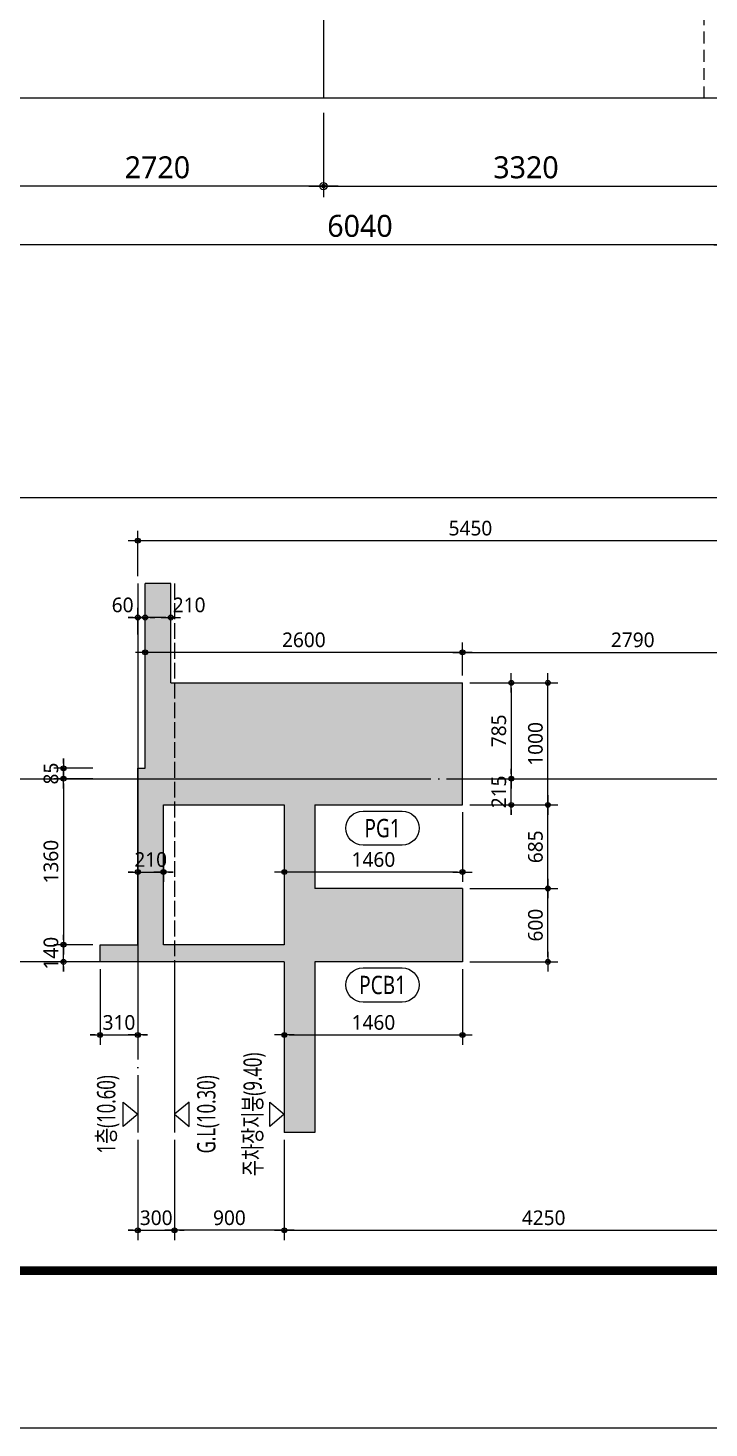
# Model space of a CAD drawing. Header units: millimetres. Extents: x 350420 to 672135, y -312840 to -44390.
# Drawn here: x 514429 to 520010, y -80030 to -68560 of the extents above; entities that cross this region are included whole.
import ezdxf
from ezdxf.enums import TextEntityAlignment as Align
from ezdxf.xclip import XClip

# ---------------------------------------------------------------- set-up
doc = ezdxf.new("R2010")
doc.units = ezdxf.units.MM
doc.header["$LTSCALE"] = 65
doc.header["$XCLIPFRAME"] = 0
for name, pattern in [('CEN', [62, 60, -1, 0, -1]), ('HID', [2.5, 2, -0.5]), ('XS-지하주차장$0$HID', [2.3, 1.5, -0.8])]:
    doc.linetypes.add(name, pattern=pattern)
doc.layers.get('Defpoints').update_dxf_attribs({"color": 145})
for name, color, linetype in [('253', 253, 'Continuous'), ('CEN', 1, 'CEN'), ('DIM', 7, 'Continuous'), ('FORM_고양장항A-1BL-S-성능$0$FORM', 7, 'Continuous'), ('GL', 3, 'Continuous'), ('LEADER', 7, 'Continuous'), ('M', 7, 'Continuous'), ('NAME-B', 6, 'Continuous'), ('SEC', 2, 'Continuous'), ('XS-지하주차장$0$G', 4, 'XS-지하주차장$0$HID')]:
    doc.layers.add(name, color=color, linetype=linetype)
doc.layers.add('DEFPOINT', color=144, linetype='Continuous', plot=False)
doc.layers.add('FORM_고양장항A-1BL-S-성능$0$DEFPOINT', color=144, linetype='Continuous', plot=False)
doc.layers.add('TEXT', color=3, linetype='Continuous', lineweight=9)
doc.styles.add('맑은고딕', font='malgun.ttf')
doc.dimstyles.new('DIM_40', dxfattribs={"dimscale": 40, "dimtxt": 3, "dimasz": 1, "dimexe": 2, "dimexo": 1.5, "dimgap": 1, "dimtad": 1, "dimdec": 0, "dimzin": 0, "dimdsep": 46, "dimtxsty": '맑은고딕', "dimblk1": 'DIMDOT', "dimblk2": 'DIMDOT', "dimsah": 1, "dimcen": 0.09, "dimdle": 2, "dimclrd": 7, "dimclre": 7, "dimclrt": 6, "dimadec": 0, "dimazin": 0, "dimtfac": 1, "dimtdec": 0, "dimtix": 1, "dimtmove": 2, "dimatfit": 3, "dimldrblk": 'DIMDOT', "dimfxl": 0, "dimtolj": 1, "dimtzin": 0, "dimarcsym": 0})
doc.dimstyles.new('DIM_60', dxfattribs={"dimscale": 60, "dimtxt": 3, "dimasz": 1, "dimexe": 1.5, "dimexo": 2, "dimgap": 1, "dimtad": 1, "dimdec": 0, "dimzin": 0, "dimdsep": 46, "dimtxsty": '맑은고딕', "dimblk1": 'DIMDOT', "dimblk2": 'DIMDOT', "dimsah": 1, "dimcen": 0.09, "dimdle": 2, "dimclrd": 7, "dimclre": 7, "dimclrt": 3, "dimadec": 0, "dimazin": 0, "dimtfac": 1, "dimtdec": 0, "dimtix": 1, "dimtmove": 2, "dimatfit": 3, "dimldrblk": 'DIMDOT', "dimfxl": 0, "dimtolj": 1, "dimtzin": 0, "dimarcsym": 0})

# ---------------------------------------------------------------- blocks, each defined once
blk = doc.blocks.new('XS-지하주차장')
at = {"layer": 'XS-지하주차장$0$G'}
blk.add_line((640310, 162750), (644610, 162750), dxfattribs=at)
blk = doc.blocks.new('DIMDOT')
at = {"layer": 'DIM', "linetype": 'Continuous'}
blk.add_line((-2, 0), (2, 0), dxfattribs=at)
for radius in [0.5, 0.25]:
    blk.add_circle((0, 0), radius, dxfattribs=at)
blk = doc.blocks.new('*D725')
at = {"layer": 'Defpoints', "color": 0, "linetype": 'Continuous', "transparency": 16777216}
for p in [(514130, -69135), (520170, -69135), (514130, -70335)]:
    blk.add_point(p, dxfattribs=at)
at = {"layer": 'DIM', "color": 7, "linetype": 'Continuous', "lineweight": -2, "transparency": 16777216}
for p, q in [((514130, -69255), (514130, -70425)), ((520170, -69255), (520170, -70425)), ((520110, -70335), (514190, -70335))]:
    blk.add_line(p, q, dxfattribs=at)
at = {"layer": 'DIM', "color": 7, "linetype": 'Continuous', "lineweight": -2, "transparency": 16777216, "xscale": 60, "yscale": 60, "zscale": 60, "rotation": 180}
blk.add_blockref('DIMDOT', (514130, -70335), dxfattribs=at)
at = {"layer": 'DIM', "color": 7, "linetype": 'Continuous', "lineweight": -2, "transparency": 16777216, "xscale": 60, "yscale": 60, "zscale": 60}
blk.add_blockref('DIMDOT', (520170, -70335), dxfattribs=at)
at = {"layer": 'DIM', "color": 3, "linetype": 'Continuous', "transparency": 16777216, "insert": (517150, -70182), "char_height": 180, "attachment_point": 5, "style": '맑은고딕'}
blk.add_mtext('\\A1;6040', dxfattribs=at)
blk = doc.blocks.new('*D726')
at = {"layer": 'Defpoints', "color": 0, "linetype": 'Continuous', "transparency": 16777216}
for p in [(514130, -69135), (516850, -69135), (514130, -69855)]:
    blk.add_point(p, dxfattribs=at)
at = {"layer": 'DIM', "color": 7, "linetype": 'Continuous', "lineweight": -2, "transparency": 16777216}
for p, q in [((514130, -69255), (514130, -69945)), ((516850, -69255), (516850, -69945)), ((516790, -69855), (514190, -69855))]:
    blk.add_line(p, q, dxfattribs=at)
at = {"layer": 'DIM', "color": 7, "linetype": 'Continuous', "lineweight": -2, "transparency": 16777216, "xscale": 60, "yscale": 60, "zscale": 60, "rotation": 180}
blk.add_blockref('DIMDOT', (514130, -69855), dxfattribs=at)
at = {"layer": 'DIM', "color": 7, "linetype": 'Continuous', "lineweight": -2, "transparency": 16777216, "xscale": 60, "yscale": 60, "zscale": 60}
blk.add_blockref('DIMDOT', (516850, -69855), dxfattribs=at)
at = {"layer": 'DIM', "color": 3, "linetype": 'Continuous', "transparency": 16777216, "insert": (515490, -69702), "char_height": 180, "attachment_point": 5, "style": '맑은고딕'}
blk.add_mtext('\\A1;2720', dxfattribs=at)
blk = doc.blocks.new('*D727')
at = {"layer": 'Defpoints', "color": 0, "linetype": 'Continuous', "transparency": 16777216}
for p in [(516850, -69135), (520170, -69135), (520170, -69855)]:
    blk.add_point(p, dxfattribs=at)
at = {"layer": 'DIM', "color": 7, "linetype": 'Continuous', "lineweight": -2, "transparency": 16777216}
for p, q in [((516850, -69255), (516850, -69945)), ((520170, -69255), (520170, -69945)), ((516910, -69855), (520110, -69855))]:
    blk.add_line(p, q, dxfattribs=at)
at = {"layer": 'DIM', "color": 7, "linetype": 'Continuous', "lineweight": -2, "transparency": 16777216, "xscale": 60, "yscale": 60, "zscale": 60, "rotation": 180}
blk.add_blockref('DIMDOT', (516850, -69855), dxfattribs=at)
at = {"layer": 'DIM', "color": 7, "linetype": 'Continuous', "lineweight": -2, "transparency": 16777216, "xscale": 60, "yscale": 60, "zscale": 60}
blk.add_blockref('DIMDOT', (520170, -69855), dxfattribs=at)
at = {"layer": 'DIM', "color": 3, "linetype": 'Continuous', "transparency": 16777216, "insert": (518510, -69702), "char_height": 180, "attachment_point": 5, "style": '맑은고딕'}
blk.add_mtext('\\A1;3320', dxfattribs=at)
blk = doc.blocks.new('FORM_고양장항A-1BL-S-성능')
at = {"layer": 'FORM_고양장항A-1BL-S-성능$0$DEFPOINT'}
blk.add_lwpolyline([(0, 594), (0, 0), (841, 0), (841, 594), (0, 594)], dxfattribs=at)
at = {"layer": 'FORM_고양장항A-1BL-S-성능$0$FORM'}
for points in [[(25, 573), (25, 21), (757, 21), (757, 573)], [(26, 572), (26, 22), (756, 22), (756, 572)]]:
    blk.add_lwpolyline(points, close=True, dxfattribs=at)
at = {"layer": 'FORM_고양장항A-1BL-S-성능$0$FORM', "const_width": 1}
blk.add_lwpolyline([(25.5, 572.5), (25.5, 21.5), (756.5, 21.5), (756.5, 572.5)], close=True, dxfattribs=at)
blk = doc.blocks.new('*D990')
at = {"layer": 'Defpoints', "color": 0, "transparency": 16777216}
for p in [(515020, -74710), (514720, -76070), (515020, -76070)]:
    blk.add_point(p, dxfattribs=at)
at = {"layer": 'DIM', "color": 7, "lineweight": -2, "transparency": 16777216}
for p, q in [((514960, -74710), (514640, -74710)), ((514720, -74750), (514720, -76030)), ((514960, -76070), (514640, -76070))]:
    blk.add_line(p, q, dxfattribs=at)
at = {"layer": 'DIM', "color": 7, "lineweight": -2, "transparency": 16777216, "xscale": 40, "yscale": 40, "zscale": 40}
for p, rotation in [((514720, -74710), 90), ((514720, -76070), 270)]:
    blk.add_blockref('DIMDOT', p, dxfattribs=dict(at, rotation=rotation))
at = {"layer": 'DIM', "color": 6, "transparency": 16777216, "insert": (514618, -75390), "char_height": 120, "attachment_point": 5, "rotation": 90, "style": '맑은고딕'}
blk.add_mtext('\\A1;1360', dxfattribs=at)
blk = doc.blocks.new('*D991')
at = {"layer": 'Defpoints', "color": 0, "transparency": 16777216}
for p in [(514720, -76070), (515020, -76070), (515020, -76210)]:
    blk.add_point(p, dxfattribs=at)
at = {"layer": 'DIM', "color": 7, "lineweight": -2, "transparency": 16777216}
for p, q in [((514720, -76030), (514720, -75990)), ((514960, -76070), (514640, -76070)), ((514720, -76210), (514720, -76070)), ((514960, -76210), (514640, -76210)), ((514720, -76250), (514720, -76290))]:
    blk.add_line(p, q, dxfattribs=at)
at = {"layer": 'DIM', "color": 7, "lineweight": -2, "transparency": 16777216, "xscale": 40, "yscale": 40, "zscale": 40}
for p, rotation in [((514720, -76070), 270), ((514720, -76210), 90)]:
    blk.add_blockref('DIMDOT', p, dxfattribs=dict(at, rotation=rotation))
at = {"layer": 'DIM', "color": 6, "transparency": 16777216, "insert": (514618, -76140), "char_height": 120, "attachment_point": 5, "rotation": 90, "style": '맑은고딕'}
blk.add_mtext('\\A1;140', dxfattribs=at)
blk = doc.blocks.new('*D994')
at = {"layer": 'Defpoints', "color": 0, "transparency": 16777216}
for p in [(515330, -77610), (515630, -77610), (515630, -78410)]:
    blk.add_point(p, dxfattribs=at)
at = {"layer": 'DIM', "color": 7, "lineweight": -2, "transparency": 16777216}
for p, q in [((515330, -77670), (515330, -78490)), ((515630, -77670), (515630, -78490)), ((515290, -78410), (515250, -78410)), ((515330, -78410), (515630, -78410)), ((515670, -78410), (515710, -78410))]:
    blk.add_line(p, q, dxfattribs=at)
at = {"layer": 'DIM', "color": 7, "lineweight": -2, "transparency": 16777216, "xscale": 40, "yscale": 40, "zscale": 40}
blk.add_blockref('DIMDOT', (515330, -78410), dxfattribs=at)
at = {"layer": 'DIM', "color": 7, "lineweight": -2, "transparency": 16777216, "xscale": 40, "yscale": 40, "zscale": 40, "rotation": 180}
blk.add_blockref('DIMDOT', (515630, -78410), dxfattribs=at)
at = {"layer": 'DIM', "color": 6, "transparency": 16777216, "insert": (515480, -78308), "char_height": 120, "attachment_point": 5, "style": '맑은고딕'}
blk.add_mtext('\\A1;300', dxfattribs=at)
blk = doc.blocks.new('*D995')
at = {"layer": 'Defpoints', "color": 0, "transparency": 16777216}
for p in [(515020, -76210), (515330, -76210), (515330, -76810)]:
    blk.add_point(p, dxfattribs=at)
at = {"layer": 'DIM', "color": 7, "lineweight": -2, "transparency": 16777216}
for p, q in [((515020, -76270), (515020, -76890)), ((515330, -76270), (515330, -76890)), ((514980, -76810), (514940, -76810)), ((515020, -76810), (515330, -76810)), ((515370, -76810), (515410, -76810))]:
    blk.add_line(p, q, dxfattribs=at)
at = {"layer": 'DIM', "color": 7, "lineweight": -2, "transparency": 16777216, "xscale": 40, "yscale": 40, "zscale": 40}
blk.add_blockref('DIMDOT', (515020, -76810), dxfattribs=at)
at = {"layer": 'DIM', "color": 7, "lineweight": -2, "transparency": 16777216, "xscale": 40, "yscale": 40, "zscale": 40, "rotation": 180}
blk.add_blockref('DIMDOT', (515330, -76810), dxfattribs=at)
at = {"layer": 'DIM', "color": 6, "transparency": 16777216, "insert": (515175, -76708), "char_height": 120, "attachment_point": 5, "style": '맑은고딕'}
blk.add_mtext('\\A1;310', dxfattribs=at)
blk = doc.blocks.new('*D996')
at = {"layer": 'Defpoints', "color": 0, "transparency": 16777216}
for p in [(514720, -74625), (515020, -74625), (515020, -74710)]:
    blk.add_point(p, dxfattribs=at)
at = {"layer": 'DIM', "color": 7, "lineweight": -2, "transparency": 16777216}
for p, q in [((514720, -74585), (514720, -74545)), ((514960, -74625), (514640, -74625)), ((514720, -74710), (514720, -74625)), ((514960, -74710), (514640, -74710)), ((514720, -74750), (514720, -74790))]:
    blk.add_line(p, q, dxfattribs=at)
at = {"layer": 'DIM', "color": 7, "lineweight": -2, "transparency": 16777216, "xscale": 40, "yscale": 40, "zscale": 40}
for p, rotation in [((514720, -74625), 270), ((514720, -74710), 90)]:
    blk.add_blockref('DIMDOT', p, dxfattribs=dict(at, rotation=rotation))
at = {"layer": 'DIM', "color": 6, "transparency": 16777216, "insert": (514618, -74668), "char_height": 120, "attachment_point": 5, "rotation": 90, "style": '맑은고딕'}
blk.add_mtext('\\A1;85', dxfattribs=at)
blk = doc.blocks.new('*D997')
at = {"layer": 'Defpoints', "color": 0, "transparency": 16777216}
for p in [(515330, -75275), (515540, -75275), (515540, -75475)]:
    blk.add_point(p, dxfattribs=at)
at = {"layer": 'DIM', "color": 7, "lineweight": -2, "transparency": 16777216}
for p, q in [((515330, -75335), (515330, -75555)), ((515540, -75335), (515540, -75555)), ((515290, -75475), (515250, -75475)), ((515330, -75475), (515540, -75475)), ((515580, -75475), (515620, -75475))]:
    blk.add_line(p, q, dxfattribs=at)
at = {"layer": 'DIM', "color": 7, "lineweight": -2, "transparency": 16777216, "xscale": 40, "yscale": 40, "zscale": 40}
blk.add_blockref('DIMDOT', (515330, -75475), dxfattribs=at)
at = {"layer": 'DIM', "color": 7, "lineweight": -2, "transparency": 16777216, "xscale": 40, "yscale": 40, "zscale": 40, "rotation": 180}
blk.add_blockref('DIMDOT', (515540, -75475), dxfattribs=at)
at = {"layer": 'DIM', "color": 6, "transparency": 16777216, "insert": (515435, -75373), "char_height": 120, "attachment_point": 5, "style": '맑은고딕'}
blk.add_mtext('\\A1;210', dxfattribs=at)
blk = doc.blocks.new('*D999')
at = {"layer": 'Defpoints', "color": 0, "transparency": 16777216}
for p in [(515630, -77610), (516530, -77610), (515630, -78410)]:
    blk.add_point(p, dxfattribs=at)
at = {"layer": 'DIM', "color": 7, "lineweight": -2, "transparency": 16777216}
for p, q in [((515630, -77670), (515630, -78490)), ((516530, -77670), (516530, -78490)), ((516490, -78410), (515670, -78410))]:
    blk.add_line(p, q, dxfattribs=at)
at = {"layer": 'DIM', "color": 7, "lineweight": -2, "transparency": 16777216, "xscale": 40, "yscale": 40, "zscale": 40, "rotation": 180}
blk.add_blockref('DIMDOT', (515630, -78410), dxfattribs=at)
at = {"layer": 'DIM', "color": 7, "lineweight": -2, "transparency": 16777216, "xscale": 40, "yscale": 40, "zscale": 40}
blk.add_blockref('DIMDOT', (516530, -78410), dxfattribs=at)
at = {"layer": 'DIM', "color": 6, "transparency": 16777216, "insert": (516080, -78308), "char_height": 120, "attachment_point": 5, "style": '맑은고딕'}
blk.add_mtext('\\A1;900', dxfattribs=at)
blk = doc.blocks.new('*D1000')
at = {"layer": 'Defpoints', "color": 0, "transparency": 16777216}
for p in [(516530, -77610), (520780, -77610), (520780, -78410)]:
    blk.add_point(p, dxfattribs=at)
at = {"layer": 'DIM', "color": 7, "lineweight": -2, "transparency": 16777216}
for p, q in [((516530, -77670), (516530, -78490)), ((520780, -77670), (520780, -78490)), ((516570, -78410), (520740, -78410))]:
    blk.add_line(p, q, dxfattribs=at)
at = {"layer": 'DIM', "color": 7, "lineweight": -2, "transparency": 16777216, "xscale": 40, "yscale": 40, "zscale": 40, "rotation": 180}
blk.add_blockref('DIMDOT', (516530, -78410), dxfattribs=at)
at = {"layer": 'DIM', "color": 7, "lineweight": -2, "transparency": 16777216, "xscale": 40, "yscale": 40, "zscale": 40}
blk.add_blockref('DIMDOT', (520780, -78410), dxfattribs=at)
at = {"layer": 'DIM', "color": 6, "transparency": 16777216, "insert": (518655, -78308), "char_height": 120, "attachment_point": 5, "style": '맑은고딕'}
blk.add_mtext('\\A1;4250', dxfattribs=at)
blk = doc.blocks.new('*D1002')
at = {"layer": 'Defpoints', "color": 0, "transparency": 16777216}
for p in [(515390, -73675), (515390, -73925), (517990, -73925)]:
    blk.add_point(p, dxfattribs=at)
at = {"layer": 'DIM', "color": 7, "lineweight": -2, "transparency": 16777216}
for p, q in [((515390, -73865), (515390, -73595)), ((517990, -73865), (517990, -73595)), ((517950, -73675), (515430, -73675))]:
    blk.add_line(p, q, dxfattribs=at)
at = {"layer": 'DIM', "color": 7, "lineweight": -2, "transparency": 16777216, "xscale": 40, "yscale": 40, "zscale": 40, "rotation": 180}
blk.add_blockref('DIMDOT', (515390, -73675), dxfattribs=at)
at = {"layer": 'DIM', "color": 7, "lineweight": -2, "transparency": 16777216, "xscale": 40, "yscale": 40, "zscale": 40}
blk.add_blockref('DIMDOT', (517990, -73675), dxfattribs=at)
at = {"layer": 'DIM', "color": 6, "transparency": 16777216, "insert": (516690, -73573), "char_height": 120, "attachment_point": 5, "style": '맑은고딕'}
blk.add_mtext('\\A1;2600', dxfattribs=at)
blk = doc.blocks.new('*D1006')
at = {"layer": 'Defpoints', "color": 0, "transparency": 16777216}
for p in [(517990, -74710), (518390, -74710), (517990, -74925)]:
    blk.add_point(p, dxfattribs=at)
at = {"layer": 'DIM', "color": 7, "lineweight": -2, "transparency": 16777216}
for p, q in [((518390, -74670), (518390, -74630)), ((518050, -74710), (518470, -74710)), ((518390, -74925), (518390, -74710)), ((518050, -74925), (518470, -74925)), ((518390, -74965), (518390, -75005))]:
    blk.add_line(p, q, dxfattribs=at)
at = {"layer": 'DIM', "color": 7, "lineweight": -2, "transparency": 16777216, "xscale": 40, "yscale": 40, "zscale": 40}
for p, rotation in [((518390, -74710), 270), ((518390, -74925), 90)]:
    blk.add_blockref('DIMDOT', p, dxfattribs=dict(at, rotation=rotation))
at = {"layer": 'DIM', "color": 6, "transparency": 16777216, "insert": (518288, -74818), "char_height": 120, "attachment_point": 5, "rotation": 90, "style": '맑은고딕'}
blk.add_mtext('\\A1;215', dxfattribs=at)
blk = doc.blocks.new('*D1007')
at = {"layer": 'Defpoints', "color": 0, "transparency": 16777216}
for p in [(517990, -73925), (518690, -73925), (517990, -74925)]:
    blk.add_point(p, dxfattribs=at)
at = {"layer": 'DIM', "color": 7, "lineweight": -2, "transparency": 16777216}
for p, q in [((518050, -73925), (518770, -73925)), ((518690, -74885), (518690, -73965)), ((518050, -74925), (518770, -74925))]:
    blk.add_line(p, q, dxfattribs=at)
at = {"layer": 'DIM', "color": 7, "lineweight": -2, "transparency": 16777216, "xscale": 40, "yscale": 40, "zscale": 40}
for p, rotation in [((518690, -73925), 90), ((518690, -74925), 270)]:
    blk.add_blockref('DIMDOT', p, dxfattribs=dict(at, rotation=rotation))
at = {"layer": 'DIM', "color": 6, "transparency": 16777216, "insert": (518588, -74425), "char_height": 120, "attachment_point": 5, "rotation": 90, "style": '맑은고딕'}
blk.add_mtext('\\A1;1000', dxfattribs=at)
blk = doc.blocks.new('*D1008')
at = {"layer": 'Defpoints', "color": 0, "transparency": 16777216}
for p in [(517990, -73925), (517990, -74710), (518390, -74710)]:
    blk.add_point(p, dxfattribs=at)
at = {"layer": 'DIM', "color": 7, "lineweight": -2, "transparency": 16777216}
for p, q in [((518050, -73925), (518470, -73925)), ((518390, -73965), (518390, -74670)), ((518050, -74710), (518470, -74710))]:
    blk.add_line(p, q, dxfattribs=at)
at = {"layer": 'DIM', "color": 7, "lineweight": -2, "transparency": 16777216, "xscale": 40, "yscale": 40, "zscale": 40}
for p, rotation in [((518390, -73925), 90), ((518390, -74710), 270)]:
    blk.add_blockref('DIMDOT', p, dxfattribs=dict(at, rotation=rotation))
at = {"layer": 'DIM', "color": 6, "transparency": 16777216, "insert": (518288, -74318), "char_height": 120, "attachment_point": 5, "rotation": 90, "style": '맑은고딕'}
blk.add_mtext('\\A1;785', dxfattribs=at)
blk = doc.blocks.new('*D1009')
at = {"layer": 'Defpoints', "color": 0, "transparency": 16777216}
for p in [(516530, -74925), (517990, -74925), (516530, -75475)]:
    blk.add_point(p, dxfattribs=at)
at = {"layer": 'DIM', "color": 7, "lineweight": -2, "transparency": 16777216}
for p, q in [((516530, -74985), (516530, -75555)), ((517990, -74985), (517990, -75555)), ((517950, -75475), (516570, -75475))]:
    blk.add_line(p, q, dxfattribs=at)
at = {"layer": 'DIM', "color": 7, "lineweight": -2, "transparency": 16777216, "xscale": 40, "yscale": 40, "zscale": 40, "rotation": 180}
blk.add_blockref('DIMDOT', (516530, -75475), dxfattribs=at)
at = {"layer": 'DIM', "color": 7, "lineweight": -2, "transparency": 16777216, "xscale": 40, "yscale": 40, "zscale": 40}
blk.add_blockref('DIMDOT', (517990, -75475), dxfattribs=at)
at = {"layer": 'DIM', "color": 6, "transparency": 16777216, "insert": (517260, -75373), "char_height": 120, "attachment_point": 5, "style": '맑은고딕'}
blk.add_mtext('\\A1;1460', dxfattribs=at)
blk = doc.blocks.new('*D1033')
at = {"layer": 'Defpoints', "color": 0, "transparency": 16777216}
for p in [(515330, -72760), (515330, -73110), (520780, -73110)]:
    blk.add_point(p, dxfattribs=at)
at = {"layer": 'DIM', "color": 7, "lineweight": -2, "transparency": 16777216}
for p, q in [((515330, -73050), (515330, -72680)), ((520780, -73050), (520780, -72680)), ((520740, -72760), (515370, -72760))]:
    blk.add_line(p, q, dxfattribs=at)
at = {"layer": 'DIM', "color": 7, "lineweight": -2, "transparency": 16777216, "xscale": 40, "yscale": 40, "zscale": 40, "rotation": 180}
blk.add_blockref('DIMDOT', (515330, -72760), dxfattribs=at)
at = {"layer": 'DIM', "color": 7, "lineweight": -2, "transparency": 16777216, "xscale": 40, "yscale": 40, "zscale": 40}
blk.add_blockref('DIMDOT', (520780, -72760), dxfattribs=at)
at = {"layer": 'DIM', "color": 6, "transparency": 16777216, "insert": (518055, -72658), "char_height": 120, "attachment_point": 5, "style": '맑은고딕'}
blk.add_mtext('\\A1;5450', dxfattribs=at)
blk = doc.blocks.new('*D1036')
at = {"layer": 'Defpoints', "color": 0, "transparency": 16777216}
for p in [(515390, -73390), (515390, -73590), (515600, -73590)]:
    blk.add_point(p, dxfattribs=at)
at = {"layer": 'DIM', "color": 7, "lineweight": -2, "transparency": 16777216}
for p, q in [((515390, -73530), (515390, -73310)), ((515560, -73390), (515430, -73390)), ((515600, -73530), (515600, -73310))]:
    blk.add_line(p, q, dxfattribs=at)
at = {"layer": 'DIM', "color": 7, "lineweight": -2, "transparency": 16777216, "xscale": 40, "yscale": 40, "zscale": 40, "rotation": 180}
blk.add_blockref('DIMDOT', (515390, -73390), dxfattribs=at)
at = {"layer": 'DIM', "color": 7, "lineweight": -2, "transparency": 16777216, "xscale": 40, "yscale": 40, "zscale": 40}
blk.add_blockref('DIMDOT', (515600, -73390), dxfattribs=at)
at = {"layer": 'DIM', "color": 6, "transparency": 16777216, "insert": (515750, -73287), "char_height": 120, "attachment_point": 5, "style": '맑은고딕'}
blk.add_mtext('\\A1;210', dxfattribs=at)
blk = doc.blocks.new('*D1037')
at = {"layer": 'Defpoints', "color": 0, "transparency": 16777216}
for p in [(515390, -73390), (515330, -73590), (515390, -73590)]:
    blk.add_point(p, dxfattribs=at)
at = {"layer": 'DIM', "color": 7, "lineweight": -2, "transparency": 16777216}
for p, q in [((515290, -73390), (515250, -73390)), ((515330, -73530), (515330, -73310)), ((515330, -73390), (515390, -73390)), ((515390, -73530), (515390, -73310)), ((515430, -73390), (515470, -73390))]:
    blk.add_line(p, q, dxfattribs=at)
at = {"layer": 'DIM', "color": 7, "lineweight": -2, "transparency": 16777216, "xscale": 40, "yscale": 40, "zscale": 40}
blk.add_blockref('DIMDOT', (515330, -73390), dxfattribs=at)
at = {"layer": 'DIM', "color": 7, "lineweight": -2, "transparency": 16777216, "xscale": 40, "yscale": 40, "zscale": 40, "rotation": 180}
blk.add_blockref('DIMDOT', (515390, -73390), dxfattribs=at)
at = {"layer": 'DIM', "color": 6, "transparency": 16777216, "insert": (515205, -73287), "char_height": 120, "attachment_point": 5, "style": '맑은고딕'}
blk.add_mtext('\\A1;60', dxfattribs=at)
blk = doc.blocks.new('*D1046')
at = {"layer": 'Defpoints', "color": 0, "transparency": 16777216}
for p in [(520780, -73675), (517990, -73925), (520780, -73925)]:
    blk.add_point(p, dxfattribs=at)
at = {"layer": 'DIM', "color": 7, "lineweight": -2, "transparency": 16777216}
for p, q in [((517990, -73865), (517990, -73595)), ((520780, -73865), (520780, -73595)), ((518030, -73675), (520740, -73675))]:
    blk.add_line(p, q, dxfattribs=at)
at = {"layer": 'DIM', "color": 7, "lineweight": -2, "transparency": 16777216, "xscale": 40, "yscale": 40, "zscale": 40, "rotation": 180}
blk.add_blockref('DIMDOT', (517990, -73675), dxfattribs=at)
at = {"layer": 'DIM', "color": 7, "lineweight": -2, "transparency": 16777216, "xscale": 40, "yscale": 40, "zscale": 40}
blk.add_blockref('DIMDOT', (520780, -73675), dxfattribs=at)
at = {"layer": 'DIM', "color": 6, "transparency": 16777216, "insert": (519385, -73573), "char_height": 120, "attachment_point": 5, "style": '맑은고딕'}
blk.add_mtext('\\A1;2790', dxfattribs=at)
blk = doc.blocks.new('*D1050')
at = {"layer": 'Defpoints', "color": 0, "transparency": 16777216}
for p in [(517990, -74925), (518690, -74925), (517990, -75610)]:
    blk.add_point(p, dxfattribs=at)
at = {"layer": 'DIM', "color": 7, "lineweight": -2, "transparency": 16777216}
for p, q in [((518050, -74925), (518770, -74925)), ((518690, -75570), (518690, -74965)), ((518050, -75610), (518770, -75610))]:
    blk.add_line(p, q, dxfattribs=at)
at = {"layer": 'DIM', "color": 7, "lineweight": -2, "transparency": 16777216, "xscale": 40, "yscale": 40, "zscale": 40}
for p, rotation in [((518690, -74925), 90), ((518690, -75610), 270)]:
    blk.add_blockref('DIMDOT', p, dxfattribs=dict(at, rotation=rotation))
at = {"layer": 'DIM', "color": 6, "transparency": 16777216, "insert": (518588, -75268), "char_height": 120, "attachment_point": 5, "rotation": 90, "style": '맑은고딕'}
blk.add_mtext('\\A1;685', dxfattribs=at)
blk = doc.blocks.new('*D1051')
at = {"layer": 'Defpoints', "color": 0, "transparency": 16777216}
for p in [(517990, -75610), (518690, -75610), (517990, -76210)]:
    blk.add_point(p, dxfattribs=at)
at = {"layer": 'DIM', "color": 7, "lineweight": -2, "transparency": 16777216}
for p, q in [((518050, -75610), (518770, -75610)), ((518690, -76170), (518690, -75650)), ((518050, -76210), (518770, -76210))]:
    blk.add_line(p, q, dxfattribs=at)
at = {"layer": 'DIM', "color": 7, "lineweight": -2, "transparency": 16777216, "xscale": 40, "yscale": 40, "zscale": 40}
for p, rotation in [((518690, -75610), 90), ((518690, -76210), 270)]:
    blk.add_blockref('DIMDOT', p, dxfattribs=dict(at, rotation=rotation))
at = {"layer": 'DIM', "color": 6, "transparency": 16777216, "insert": (518588, -75910), "char_height": 120, "attachment_point": 5, "rotation": 90, "style": '맑은고딕'}
blk.add_mtext('\\A1;600', dxfattribs=at)
blk = doc.blocks.new('*D1053')
at = {"layer": 'Defpoints', "color": 0, "transparency": 16777216}
for p in [(516530, -76210), (517990, -76210), (517990, -76810)]:
    blk.add_point(p, dxfattribs=at)
at = {"layer": 'DIM', "color": 7, "lineweight": -2, "transparency": 16777216}
for p, q in [((516530, -76270), (516530, -76890)), ((517990, -76270), (517990, -76890)), ((516570, -76810), (517950, -76810))]:
    blk.add_line(p, q, dxfattribs=at)
at = {"layer": 'DIM', "color": 7, "lineweight": -2, "transparency": 16777216, "xscale": 40, "yscale": 40, "zscale": 40, "rotation": 180}
blk.add_blockref('DIMDOT', (516530, -76810), dxfattribs=at)
at = {"layer": 'DIM', "color": 7, "lineweight": -2, "transparency": 16777216, "xscale": 40, "yscale": 40, "zscale": 40}
blk.add_blockref('DIMDOT', (517990, -76810), dxfattribs=at)
at = {"layer": 'DIM', "color": 6, "transparency": 16777216, "insert": (517260, -76708), "char_height": 120, "attachment_point": 5, "style": '맑은고딕'}
blk.add_mtext('\\A1;1460', dxfattribs=at)

msp = doc.modelspace()

# ---------------------------------------------------------------- hatches: boundary and pattern name
at = {"layer": '253'}
h = msp.add_hatch(color=256, dxfattribs=at)
h.dxf.hatch_style = 1
h.paths.add_polyline_path([(517990, -75610), (516780, -75610), (516780, -74925), (517990, -74925), (517990, -73925), (515600, -73925), (515600, -73110), (515390, -73110), (515390, -74625), (515330, -74625), (515330, -76070), (515020, -76070), (515020, -76210), (516530, -76210), (516530, -77610), (516780, -77610), (516780, -76210), (517990, -76210)])
h.paths.add_polyline_path([(516530, -76070), (515540, -76070), (515540, -74925), (516530, -74925)], flags=16)

# ---------------------------------------------------------------- linework, layer by layer
for p, q in [((515600, -73110), (515390, -73110)), ((516780, -77610), (516530, -77610))]:
    msp.add_line(p, q, dxfattribs=at)
at = {"layer": 'CEN'}
for p, q in [((516850, -67635), (516850, -69135)), ((515330, -73110), (515330, -77610)), ((513830, -74710), (525795, -74710)), ((515020, -76210), (513830, -76210))]:
    msp.add_line(p, q, dxfattribs=at)
at = {"layer": 'DEFPOINT'}
for points in [[(510830, -46510), (542870, -46510), (542870, -70335), (510830, -70335)], [(512630, -47710), (541070, -47710), (541070, -69135), (512630, -69135)]]:
    msp.add_lwpolyline(points, close=True, dxfattribs=at)
at = {"layer": 'Defpoints', "linetype": 'HID'}
msp.add_line((515630, -73110), (515630, -77610), dxfattribs=at)
at = {"layer": 'GL'}
msp.add_line((515630, -76210), (515630, -77610), dxfattribs=at)
at = {"layer": 'LEADER', "color": 7}
msp.add_lwpolyline([(526630, -72410), (513130, -72410), (513130, -78710), (526630, -78710)], close=True, dxfattribs=at)
at = {"layer": 'LEADER'}
for points in [[(515210, -77360), (515330, -77460), (515210, -77560)], [(515750, -77360), (515630, -77460), (515750, -77560)], [(516410, -77360), (516530, -77460), (516410, -77560)]]:
    msp.add_lwpolyline(points, close=True, dxfattribs=at)
at = {"layer": 'M'}
for points in [[(517175, -74975), (517495, -74975, -1), (517495, -75255), (517175, -75255, -1)], [(517175, -76260), (517495, -76260, -1), (517495, -76540), (517175, -76540, -1)]]:
    msp.add_lwpolyline(points, format="xyb", close=True, dxfattribs=at)
at = {"layer": 'SEC'}
for p, q in [((515390, -74625), (515390, -73110)), ((515600, -73925), (515600, -73110)), ((515600, -73925), (517990, -73925)), ((517990, -74925), (517990, -73925)), ((515330, -76070), (515330, -74625)), ((515330, -74625), (515390, -74625)), ((515540, -76070), (515540, -74925)), ((515540, -74925), (516530, -74925)), ((516530, -74925), (516530, -76070)), ((516780, -74925), (517990, -74925)), ((516780, -74925), (516780, -75610)), ((517990, -75610), (516780, -75610)), ((517990, -75610), (517990, -76210)), ((515020, -76210), (515020, -76070)), ((515020, -76070), (515330, -76070)), ((516530, -76070), (515540, -76070)), ((516530, -76210), (515020, -76210)), ((516530, -76210), (516530, -77610)), ((516780, -76210), (516780, -77610)), ((517990, -76210), (516780, -76210))]:
    msp.add_line(p, q, dxfattribs=at)

# ---------------------------------------------------------------- block references
at = {"xscale": 60, "yscale": 60, "zscale": 60}
msp.add_blockref('FORM_고양장항A-1BL-S-성능', (508270, -80030), dxfattribs=at)
ref = msp.add_blockref('XS-지하주차장', (682720, -712245), dxfattribs=dict(rotation=90))
XClip(ref).set_block_clipping_path([(643110.0000000001, 141650.0000000187), (664534.9999999981, 170090.00000001)])

# ---------------------------------------------------------------- texts
at = {"layer": 'NAME-B', "style": '맑은고딕', "width": 0.8}
for s, p in [('PG1', (517335, -75115)), ('PCB1', (517335, -76400))]:
    msp.add_text(s, height=150, dxfattribs=at).set_placement(p, align=Align.MIDDLE)
at = {"layer": 'TEXT', "style": '맑은고딕', "width": 0.7}
for s, p in [('주차장지붕(9.40)', (516270, -77460)), ('1층(10.60)', (515070, -77460)), ('G.L(10.30)', (515890, -77460))]:
    msp.add_text(s, height=150, rotation=90, dxfattribs=at).set_placement(p, align=Align.MIDDLE_CENTER)

# ---------------------------------------------------------------- dimensions: what is measured, and where the dimension line sits
at = {"layer": 'DIM', "linetype": 'Continuous'}
for base, p1, picture, middle in [((514130, -70335), (520170, -69135), '*D725', (517150, -70182)), ((514130, -69855), (516850, -69135), '*D726', (515490, -69702))]:
    dim = msp.add_linear_dim(base=base, p1=p1, p2=(514130, -69135), angle=180, dimstyle='DIM_60', dxfattribs=at)
    dim.commit()
    dim.dimension.update_dxf_attribs({"geometry": picture, "text_midpoint": middle})
dim = msp.add_linear_dim(base=(520170, -69855), p1=(516850, -69135), p2=(520170, -69135), dimstyle='DIM_60', dxfattribs=at)
dim.commit()
dim.dimension.update_dxf_attribs({"geometry": '*D727', "text_midpoint": (518510, -69702)})
at = {"layer": 'DIM'}
for base, p1, p2, angle, picture, middle in [((515330, -72760), (520780, -73110), (515330, -73110), 180, '*D1033', (518055, -72658)), ((515390, -73675), (517990, -73925), (515390, -73925), 180, '*D1002', (516690, -73573)), ((518690, -73925), (517990, -74925), (517990, -73925), 90, '*D1007', (518587.6, -74425)), ((518390, -74710), (517990, -73925), (517990, -74710), 270, '*D1008', (518288, -74317.5)), ((514720, -74625), (515020, -74710), (515020, -74625), 90, '*D996', (514618, -74667.5)), ((514720, -76070), (515020, -74710), (515020, -76070), 270, '*D990', (514617.6, -75390)), ((518390, -74710), (517990, -74925), (517990, -74710), 90, '*D1006', (518287.6, -74817.5)), ((518690, -74925), (517990, -75610), (517990, -74925), 90, '*D1050', (518588, -75267.5)), ((516530, -75475), (517990, -74925), (516530, -74925), 180, '*D1009', (517260, -75372.6)), ((518690, -75610), (517990, -76210), (517990, -75610), 90, '*D1051', (518588, -75910)), ((514720, -76070), (515020, -76210), (515020, -76070), 90, '*D991', (514617.6, -76140)), ((515630, -78410), (516530, -77610), (515630, -77610), 180, '*D999', (516080, -78308))]:
    dim = msp.add_linear_dim(base=base, p1=p1, p2=p2, angle=angle, dimstyle='DIM_40', dxfattribs=at)
    dim.commit()
    dim.dimension.update_dxf_attribs({"geometry": picture, "text_midpoint": middle})
dim = msp.add_linear_dim(base=(515390, -73389.7), p1=(515330, -73589.7), p2=(515390, -73589.7), dimstyle='DIM_40', dxfattribs=at)
dim.commit()
dim.dimension.update_dxf_attribs({"geometry": '*D1037', "text_midpoint": (515205, -73287.3), "dimtype": 160})
dim = msp.add_linear_dim(base=(515390, -73389.7), p1=(515600, -73589.7), p2=(515390, -73589.7), angle=180, dimstyle='DIM_40', dxfattribs=at)
dim.commit()
dim.dimension.update_dxf_attribs({"geometry": '*D1036', "text_midpoint": (515750, -73287.3), "dimtype": 160})
for base, p1, p2, picture, middle in [((520780, -73675), (517990, -73925), (520780, -73925), '*D1046', (519385, -73573)), ((515540, -75475), (515330, -75275), (515540, -75275), '*D997', (515435, -75372.6)), ((515330, -76810), (515020, -76210), (515330, -76210), '*D995', (515175, -76707.6)), ((517990, -76810), (516530, -76210), (517990, -76210), '*D1053', (517260, -76707.6)), ((515630, -78410), (515330, -77610), (515630, -77610), '*D994', (515480, -78308)), ((520780, -78410), (516530, -77610), (520780, -77610), '*D1000', (518655, -78308))]:
    dim = msp.add_linear_dim(base=base, p1=p1, p2=p2, dimstyle='DIM_40', dxfattribs=at)
    dim.commit()
    dim.dimension.update_dxf_attribs({"geometry": picture, "text_midpoint": middle})

doc.saveas('drawing.dxf')
